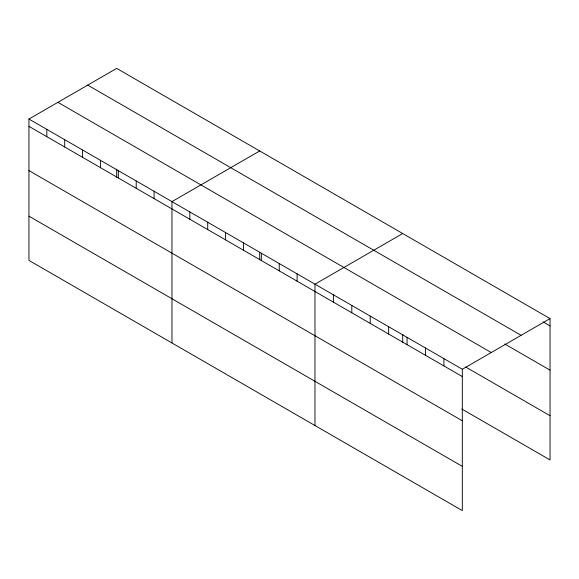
<?xml version="1.0" encoding="UTF-8"?>
<svg xmlns="http://www.w3.org/2000/svg" width="579" height="579" viewBox="0 0 579 579"><rect width="100%" height="100%" fill="white"/><g stroke="black" fill="none" stroke-linecap="round" stroke-linejoin="round"><path stroke-width="0.87" d="M28.95 119.05L462.317 369.25L462.317 510.606L28.95 260.398L28.95 119.05L116.683 68.394L550.05 318.602L550.05 459.95L461.796 408.998M259.696 150.967L171.963 201.615L171.963 342.963M402.702 233.532L314.976 284.18L314.976 425.536M462.317 369.25L550.05 318.602M543.145 321.924L550.05 325.912M87.733 85.113L521.1 335.313M504.772 344.006L550.05 370.147M57.9 102.331L491.267 352.539M465.632 366.985L550.05 415.722M28.95 126.36L462.317 376.567M28.95 170.595L462.317 420.795M28.95 216.17L462.317 466.37M443.905 358.618L443.905 365.928M425.485 347.986L425.485 355.296M407.066 337.347L407.066 344.664M402.702 334.264L402.702 342.384M388.647 326.715L388.647 334.032M370.227 316.083L370.227 323.393M351.808 305.451L351.808 312.761M333.395 294.812L333.395 302.129M297.099 273.86L297.099 281.177M279.223 263.539L279.223 270.856M261.346 253.218L261.346 260.536M259.696 252.596L259.696 259.819M243.469 242.898L243.469 250.208M225.593 232.577L225.593 239.887M207.716 222.256L207.716 229.566M189.84 211.936L189.84 219.246M154.086 191.294L154.086 198.604M136.21 180.974L136.21 188.284M118.333 170.653L118.333 177.963M116.683 169.126L116.683 177.254M100.457 160.332L100.457 167.642M82.58 150.012L82.58 157.322M64.703 139.691L64.703 147.001M46.827 129.37L46.827 136.68"/></g></svg>
